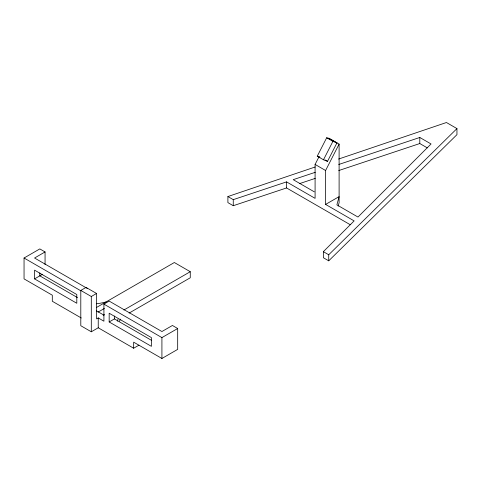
<?xml version="1.0" encoding="UTF-8"?>
<svg xmlns="http://www.w3.org/2000/svg" width="481" height="481" viewBox="0 0 481 481"><rect width="100%" height="100%" fill="white"/><g stroke="black" fill="none" stroke-linecap="round" stroke-linejoin="round"><path stroke-width="0.72" d="M338.179 206.127L339.105 202.687L339.105 144.114L328.601 138.047M336.965 142.875L327.507 161.345L323.479 159.77L317.262 156.181L326.689 137.758L330.718 139.334L336.934 142.929L332.912 141.348L326.689 137.758M350.234 224.711L286.556 187.951L233.261 205.712L227.898 202.615L227.898 196.549L233.261 199.645L286.556 181.884L315.091 198.352L315.091 164.436L319.143 156.517M323.479 159.77L332.912 141.348M338.588 159.055L446.44 122.517L456.95 128.589L456.95 134.656L328.727 260.828L323.364 257.732L323.364 251.665L354.13 220.893L325.595 204.419L325.595 170.502L339.105 144.114M328.727 260.828L328.727 254.762L456.95 128.589M81.289 317.995L52.303 301.262L52.303 295.196L24.05 278.884L24.05 258.014L39.815 248.911L45.064 251.948L45.064 264.616M45.064 251.948L34.56 258.014L87.308 288.468M34.56 278.884L76.804 303.27L76.804 294.534L34.56 270.148L34.56 278.884L42.593 274.242M133.664 348.232L98.238 327.783L91.3 331.788L80.796 325.721L80.796 290.434L86.051 287.404L96.555 293.47L96.555 318.903L98.238 317.929L103.914 321.206L103.914 304.118L109.169 301.088L161.917 331.541L172.426 325.475L177.681 328.511L177.681 349.38L161.917 358.483L133.664 342.165L133.664 348.232L138.919 345.202M80.796 290.434L91.3 296.5L96.555 293.47M96.585 307.413L174.344 262.518L190.266 271.711L190.266 277.777L129.118 313.077M98.016 312.133L104.431 308.429M103.15 315.241L104.431 314.502M123.912 310.017L190.266 271.711M109.169 321.957L151.407 346.344L151.407 337.608L109.169 313.221L109.169 321.957L114.418 318.927L151.467 340.314M325.595 204.419L339.105 196.621L336.886 204.87L357.978 217.051L431.054 143.969L419.793 137.47L338.726 164.49M103.914 304.118L161.917 337.608L177.681 328.511M227.898 196.549L315.175 166.985M315.259 172.312L293.218 179.66L314.309 191.841M299.615 183.592L315.259 178.379M338.726 170.557L419.793 143.536L427.302 147.871M317.262 156.181L319.943 157.233M325.018 159.908L327.507 161.345M315.091 164.436L325.595 170.502M323.364 251.665L328.727 254.762M24.05 258.014L80.766 290.758M77.507 297.613L39.815 275.847L39.815 272.937M96.308 310.75L104.022 315.205M419.793 137.47L419.793 143.536M286.556 181.884L286.556 187.951M233.261 199.645L233.261 205.712M161.917 337.608L161.917 358.483M114.418 316.011L114.418 318.927M98.238 317.929L98.238 327.783M91.3 296.5L91.3 331.788M106.042 301.954A51.467 29.714 0 0 1 96.471 303.8M117.598 321.194A51.467 29.714 0 0 1 117.977 319.125M119.486 321.122A51.467 29.714 0 0 1 120.605 319.143"/></g></svg>
